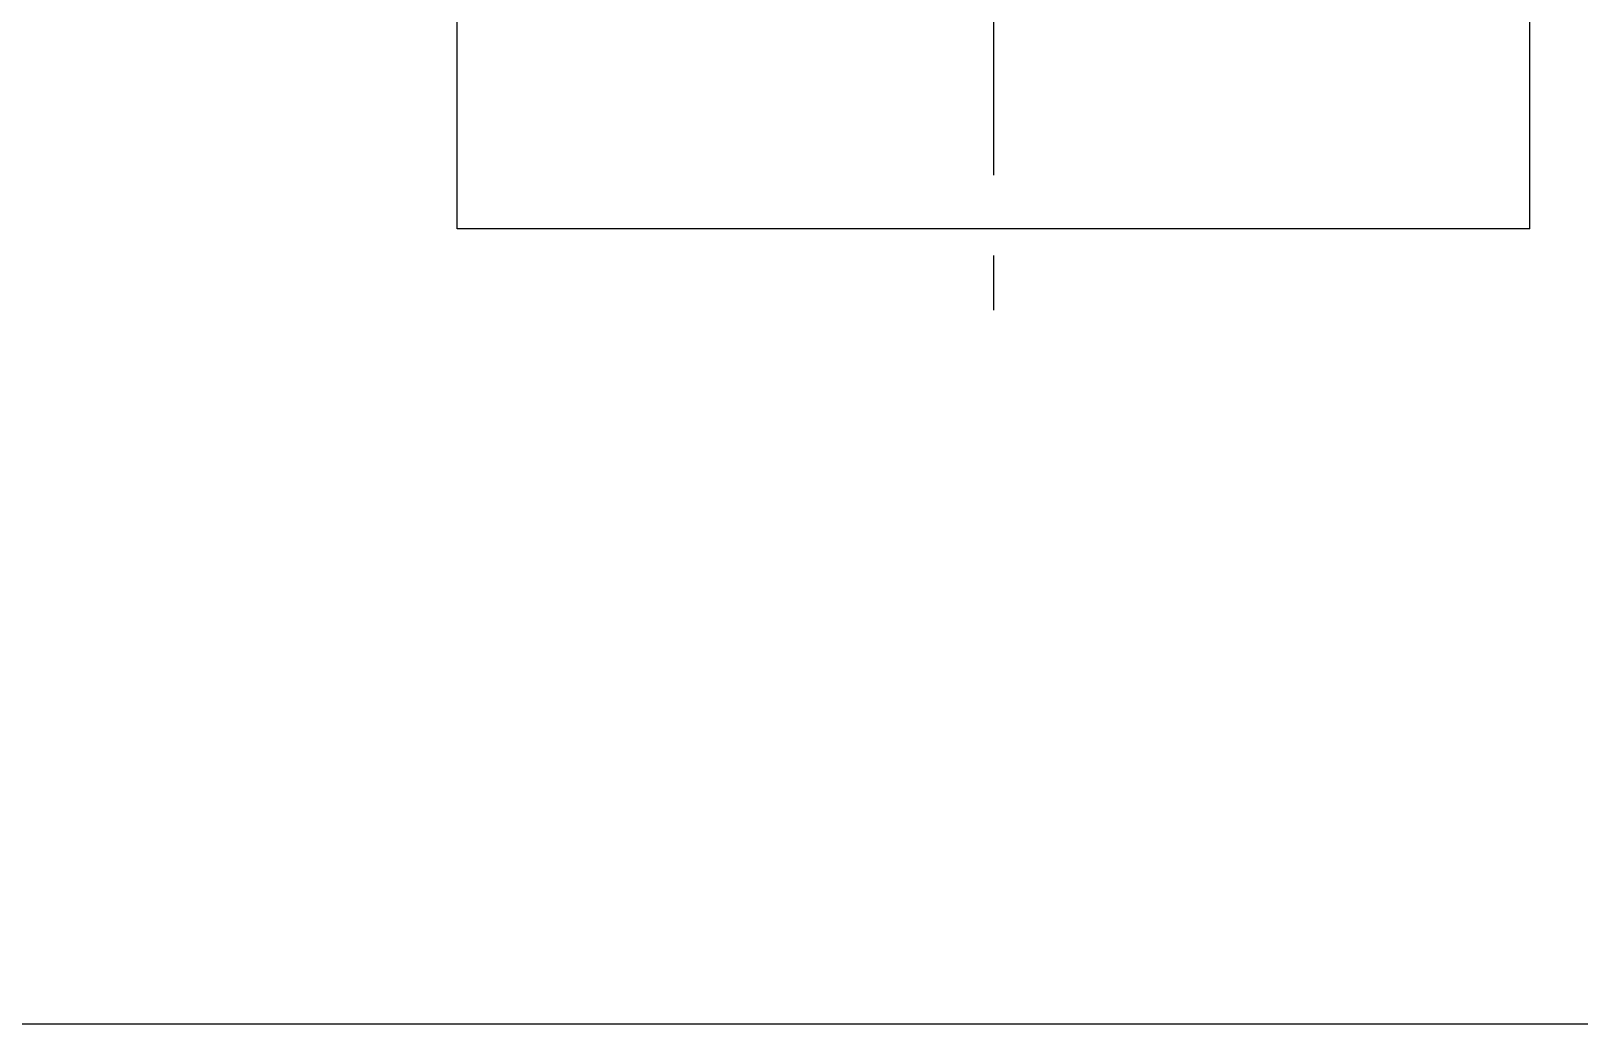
# Model space of a CAD drawing. Extents: x 78 to 520, y 41 to 313.
# Drawn here: x 330.51 to 359.37, y 163.87 to 182.39 of the extents above; entities that cross this region are included whole.
import ezdxf

# ---------------------------------------------------------------- set-up
doc = ezdxf.new("R2010")
doc.units = 0
doc.linetypes.add('CENTER', pattern=[17.5, 13, -1.5, 1.5, -1.5])
doc.layers.get('0').update_dxf_attribs({"linetype": 'CONTINUOUS'})
doc.layers.add('CENTER', color=1, linetype='CENTER')

msp = doc.modelspace()

# ---------------------------------------------------------------- linework, layer by layer
at = {"color": 7, "linetype": 'CONTINUOUS'}
for p, q in [((358.455, 178.703), (358.455, 207.203)), ((338.455, 178.703), (338.455, 185.203)), ((358.455, 178.703), (338.455, 178.703))]:
    msp.add_line(p, q, dxfattribs=at)
msp.add_lwpolyline([(301.646, 297.395), (393.095, 297.395), (393.095, 163.873), (301.646, 163.873)], close=True, dxfattribs=at)
at = {"layer": 'CENTER', "color": 1, "linetype": 'CENTER'}
msp.add_line((348.455, 210.203), (348.455, 177.185), dxfattribs=at)

doc.saveas('drawing.dxf')
